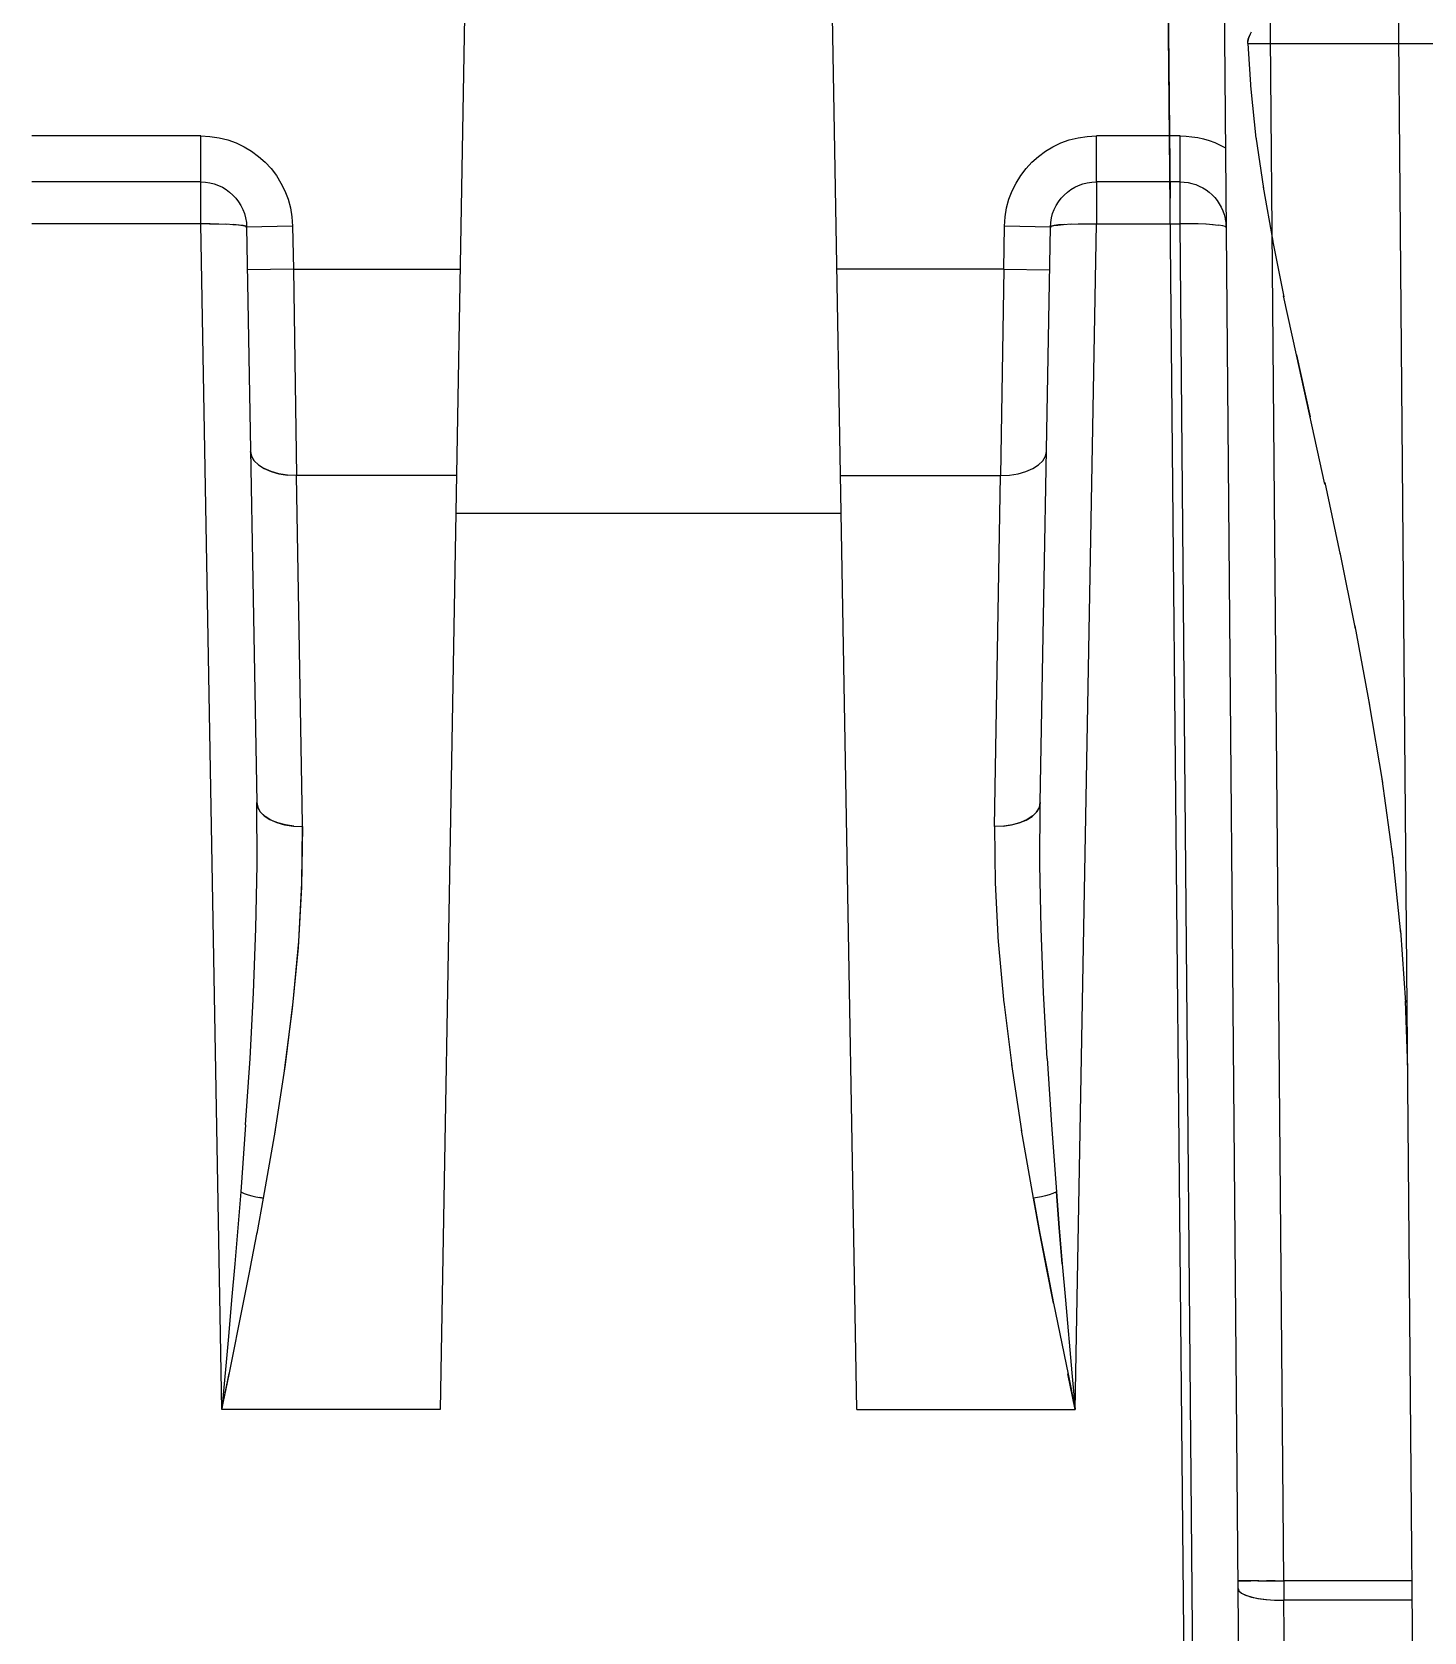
# Model space of a CAD drawing. Header units: millimetres. Extents: x -1 to 4489, y 0 to 1364.
# Drawn here: x 2717.73 to 2726.82, y 385.07 to 395.52 of the extents above; entities that cross this region are included whole.
import ezdxf

# ---------------------------------------------------------------- set-up
doc = ezdxf.new("R2010")
doc.units = ezdxf.units.MM
doc.linetypes.add('HIDDEN', pattern=[9.525, 6.35, -3.175])
doc.layers.add('DEFAULT_2', color=8, linetype='HIDDEN')

# ---------------------------------------------------------------- blocks, each defined once
blk = doc.blocks.new('A$C2FA92B4D')
at = {"color": 7, "linetype": 'Continuous'}
for p, q in [((20.108, 18.3), (20.288, 38.903)), ((21.244, 18.3), (21.4, 36.2)), ((20.499, 28.632), (20.499, 28.759)), ((15.225, 14.003), (14.989, 27.514)), ((17.711, 27.514), (17.475, 14.003)), ((13.726, 19.795), (13.792, 23.552)), ((18.908, 23.552), (18.974, 19.795)), ((15.091, 21.662), (17.609, 21.662)), ((14.031, 20.069), (14.052, 21.416)), ((18.669, 20.069), (18.648, 21.416)), ((13.426, 19.774), (13.426, 19.5)), ((19.274, 19.5), (19.274, 19.774)), ((19.821, 19.774), (19.821, 19.5)), ((13.426, 19.5), (12.324, 19.5)), ((19.821, 19.5), (19.274, 19.5))]:
    blk.add_line(p, q, dxfattribs=at)
at = {"color": 9, "linetype": 'Continuous'}
for p, q in [((19.96, 35.4), (19.821, 19.774)), ((19.896, 34.2), (19.744, 18.3)), ((20.543, 33.798), (20.499, 28.759)), ((20.221, 28.712), (20.248, 28.725)), ((20.222, 28.713), (20.25, 28.726)), ((20.248, 28.725), (20.284, 28.737)), ((20.25, 28.726), (20.287, 28.738)), ((20.284, 28.737), (20.329, 28.747)), ((20.287, 28.738), (20.333, 28.747)), ((20.329, 28.747), (20.381, 28.754)), ((20.333, 28.747), (20.384, 28.754)), ((20.381, 28.754), (20.441, 28.758)), ((20.438, 28.758), (20.499, 28.759)), ((21.335, 28.759), (20.499, 28.759)), ((20.199, 28.683), (20.205, 28.698)), ((20.199, 28.632), (20.283, 28.633)), ((20.205, 28.632), (20.199, 28.632)), ((20.205, 28.698), (20.222, 28.713)), ((20.205, 28.698), (20.221, 28.712)), ((20.223, 28.633), (20.205, 28.632)), ((20.252, 28.633), (20.223, 28.633)), ((20.335, 28.633), (20.252, 28.633)), ((20.328, 28.633), (20.499, 28.632)), ((20.441, 28.632), (20.385, 28.633)), ((20.499, 28.632), (20.408, 18.3)), ((21.334, 28.632), (20.499, 28.632)), ((13.564, 27.514), (13.426, 19.774)), ((14.989, 27.514), (13.564, 27.514)), ((13.564, 27.514), (13.611, 27.285)), ((13.564, 27.514), (13.612, 27.279)), ((13.607, 27.037), (13.564, 27.514)), ((17.711, 27.514), (19.136, 27.514)), ((19.136, 27.514), (19.088, 27.281)), ((19.089, 27.283), (19.136, 27.514)), ((19.114, 27.275), (19.136, 27.514)), ((19.136, 27.514), (19.274, 19.774)), ((13.611, 27.285), (13.706, 26.815)), ((18.994, 26.819), (19.089, 27.283)), ((19.072, 26.8), (19.114, 27.275)), ((13.628, 26.8), (13.607, 27.037)), ((13.649, 26.563), (13.628, 26.8)), ((13.704, 26.826), (13.752, 26.586)), ((18.994, 26.819), (18.949, 26.59)), ((18.95, 26.593), (18.995, 26.822)), ((19.051, 26.563), (19.072, 26.8)), ((13.669, 26.328), (13.649, 26.563)), ((13.75, 26.596), (13.795, 26.359)), ((18.949, 26.59), (18.905, 26.362)), ((18.906, 26.364), (18.95, 26.593)), ((19.051, 26.563), (19.031, 26.328)), ((19.031, 26.328), (19.051, 26.563)), ((13.687, 26.094), (13.669, 26.328)), ((13.794, 26.365), (13.837, 26.135)), ((18.863, 26.135), (18.906, 26.364)), ((18.905, 26.362), (18.863, 26.135)), ((19.031, 26.328), (19.013, 26.094)), ((19.013, 26.094), (19.031, 26.328)), ((13.735, 26.112), (13.759, 26.119)), ((13.759, 26.119), (13.785, 26.126)), ((13.785, 26.126), (13.811, 26.131)), ((13.837, 26.135), (13.811, 26.131)), ((13.811, 26.131), (13.837, 26.135)), ((13.837, 26.135), (13.914, 25.69)), ((18.863, 26.135), (18.786, 25.69)), ((18.889, 26.131), (18.863, 26.135)), ((18.889, 26.131), (18.863, 26.135)), ((18.915, 26.126), (18.889, 26.131)), ((18.915, 26.126), (18.889, 26.131)), ((18.941, 26.119), (18.915, 26.126)), ((18.965, 26.112), (18.941, 26.119)), ((13.687, 26.094), (13.71, 26.103)), ((13.719, 25.655), (13.687, 26.094)), ((13.71, 26.103), (13.735, 26.112)), ((18.99, 26.103), (18.965, 26.112)), ((18.981, 25.655), (19.013, 26.094)), ((19.013, 26.094), (18.99, 26.103)), ((13.911, 25.714), (13.979, 25.262)), ((18.721, 25.262), (18.786, 25.695)), ((13.719, 25.655), (13.748, 25.222)), ((18.952, 25.222), (18.981, 25.655)), ((13.973, 25.301), (14.025, 24.897)), ((13.748, 25.222), (13.77, 24.794)), ((13.979, 25.262), (14.03, 24.852)), ((18.67, 24.852), (18.722, 25.27)), ((18.952, 25.222), (18.93, 24.794)), ((14.025, 24.897), (14.064, 24.499)), ((18.633, 24.458), (18.671, 24.862)), ((13.77, 24.794), (13.786, 24.373)), ((14.03, 24.852), (14.067, 24.458)), ((18.93, 24.794), (18.914, 24.373)), ((14.064, 24.499), (14.086, 24.102)), ((14.067, 24.458), (14.087, 24.078)), ((18.613, 24.076), (18.634, 24.466)), ((13.786, 24.373), (13.794, 23.959)), ((18.914, 24.373), (18.906, 23.959)), ((14.086, 24.102), (14.092, 23.709)), ((14.087, 24.078), (14.091, 23.712)), ((18.608, 23.709), (18.613, 24.082)), ((13.794, 23.959), (13.792, 23.552)), ((18.906, 23.959), (18.908, 23.552)), ((14.091, 23.712), (14.091, 23.651)), ((13.817, 23.615), (13.798, 23.585)), ((13.798, 23.583), (13.815, 23.613)), ((13.815, 23.613), (13.841, 23.639)), ((13.846, 23.643), (13.817, 23.615)), ((13.841, 23.639), (13.877, 23.663)), ((13.884, 23.666), (13.846, 23.643)), ((13.877, 23.663), (13.922, 23.682)), ((13.929, 23.685), (13.884, 23.666)), ((13.922, 23.682), (13.974, 23.697)), ((13.979, 23.698), (13.929, 23.685)), ((13.974, 23.697), (14.031, 23.706)), ((14.034, 23.706), (13.979, 23.698)), ((14.031, 23.706), (14.092, 23.709)), ((14.091, 23.692), (14.052, 21.416)), ((18.608, 23.709), (18.648, 21.416)), ((18.669, 23.706), (18.608, 23.709)), ((18.666, 23.706), (18.721, 23.698)), ((18.726, 23.697), (18.669, 23.706)), ((18.721, 23.698), (18.771, 23.685)), ((18.778, 23.682), (18.726, 23.697)), ((18.771, 23.685), (18.816, 23.666)), ((18.823, 23.663), (18.778, 23.682)), ((18.816, 23.666), (18.854, 23.643)), ((18.859, 23.639), (18.823, 23.663)), ((18.854, 23.643), (18.883, 23.615)), ((18.885, 23.613), (18.859, 23.639)), ((18.883, 23.615), (18.902, 23.585)), ((18.902, 23.583), (18.885, 23.613)), ((13.798, 23.585), (13.792, 23.552)), ((13.792, 23.552), (13.798, 23.583)), ((18.902, 23.585), (18.908, 23.552)), ((18.908, 23.552), (18.902, 23.583)), ((13.937, 21.405), (13.993, 21.414)), ((13.993, 21.414), (13.937, 21.405)), ((14.052, 21.416), (13.993, 21.414)), ((15.096, 21.416), (14.052, 21.416)), ((17.604, 21.416), (18.648, 21.416)), ((18.648, 21.416), (18.707, 21.414)), ((18.707, 21.414), (18.763, 21.405)), ((18.707, 21.414), (18.763, 21.405)), ((13.758, 21.291), (13.775, 21.321)), ((13.775, 21.321), (13.758, 21.291)), ((13.775, 21.321), (13.803, 21.348)), ((13.803, 21.348), (13.775, 21.321)), ((13.803, 21.348), (13.841, 21.372)), ((13.841, 21.372), (13.886, 21.391)), ((13.886, 21.391), (13.841, 21.372)), ((13.886, 21.391), (13.937, 21.405)), ((13.937, 21.405), (13.886, 21.391)), ((18.763, 21.405), (18.814, 21.391)), ((18.763, 21.405), (18.814, 21.391)), ((18.814, 21.391), (18.859, 21.372)), ((18.814, 21.391), (18.859, 21.372)), ((18.859, 21.372), (18.897, 21.348)), ((18.859, 21.372), (18.897, 21.348)), ((18.897, 21.348), (18.925, 21.321)), ((18.897, 21.348), (18.925, 21.321)), ((18.925, 21.321), (18.942, 21.291)), ((18.925, 21.321), (18.942, 21.291)), ((13.752, 21.26), (13.758, 21.291)), ((13.758, 21.291), (13.752, 21.26)), ((18.942, 21.291), (18.948, 21.26)), ((14.031, 20.069), (13.731, 20.074)), ((14.031, 20.069), (13.731, 20.074)), ((14.026, 19.79), (14.031, 20.069)), ((14.031, 20.069), (15.119, 20.069)), ((18.669, 20.069), (17.581, 20.069)), ((18.669, 20.069), (18.969, 20.074)), ((18.669, 20.069), (18.969, 20.074)), ((18.669, 20.069), (18.674, 19.79)), ((13.426, 19.774), (12.324, 19.774)), ((13.487, 19.774), (13.426, 19.774)), ((13.484, 19.774), (13.544, 19.774)), ((13.539, 19.774), (13.596, 19.776)), ((13.59, 19.775), (13.641, 19.778)), ((13.635, 19.778), (13.673, 19.781)), ((13.677, 19.782), (13.641, 19.778)), ((13.673, 19.781), (13.702, 19.785)), ((13.704, 19.785), (13.677, 19.782)), ((13.702, 19.785), (13.72, 19.79)), ((13.72, 19.79), (13.704, 19.785)), ((13.726, 19.795), (13.72, 19.79)), ((13.72, 19.79), (13.726, 19.795)), ((14.026, 19.79), (13.726, 19.795)), ((18.974, 19.795), (18.674, 19.79)), ((18.974, 19.795), (18.98, 19.79)), ((18.98, 19.79), (18.974, 19.795)), ((18.98, 19.79), (18.996, 19.785)), ((18.998, 19.785), (18.98, 19.79)), ((18.996, 19.785), (19.023, 19.782)), ((19.027, 19.781), (18.998, 19.785)), ((19.023, 19.782), (19.059, 19.778)), ((19.065, 19.778), (19.027, 19.781)), ((19.059, 19.778), (19.11, 19.775)), ((19.104, 19.776), (19.161, 19.774)), ((19.156, 19.774), (19.216, 19.774)), ((19.213, 19.774), (19.274, 19.774)), ((19.274, 19.774), (19.821, 19.774)), ((19.882, 19.774), (19.821, 19.774)), ((19.939, 19.775), (19.88, 19.774)), ((19.992, 19.777), (19.936, 19.775)), ((20.037, 19.78), (19.988, 19.777)), ((20.072, 19.784), (20.033, 19.78)), ((20.099, 19.788), (20.071, 19.783)), ((20.116, 19.792), (20.098, 19.788)), ((20.121, 19.797), (20.116, 19.792)), ((13.426, 19.5), (13.426, 19.2)), ((19.274, 19.5), (19.274, 19.2)), ((19.821, 19.5), (19.821, 19.2)), ((13.426, 19.2), (12.324, 19.2)), ((19.821, 19.2), (19.274, 19.2)), ((20.263, 18.597), (23.811, 18.597))]:
    blk.add_line(p, q, dxfattribs=at)
at = {"color": 7, "linetype": 'Continuous'}
for centre, start, end in [((13.426, 19.8), 270.0001, 359), ((19.274, 19.8), 181, 269.9999), ((19.821, 19.8), 270, 348.3106)]:
    blk.add_arc(centre, 0.3, start, end, dxfattribs=at)
at = {"color": 9, "linetype": 'Continuous'}
for centre, start, end in [((13.426, 19.8), 269.9976, 359.0045), ((19.274, 19.8), 180.9955, 270.004), ((19.821, 19.8), 270.0018, 299.5)]:
    blk.add_arc(centre, 0.6, start, end, dxfattribs=at)
at = {"layer": 'DEFAULT_2', "color": 8, "linetype": 'HIDDEN'}
for p, q in [((20.499, 28.632), (20.499, 28.759)), ((21.291, 24.846), (21.305, 25.285)), ((21.259, 24.386), (21.292, 24.857)), ((21.207, 23.897), (21.261, 24.404)), ((21.138, 23.397), (21.209, 23.92)), ((21.054, 22.894), (21.142, 23.421)), ((20.961, 22.398), (21.058, 22.917)), ((20.864, 21.92), (20.965, 22.418)), ((20.765, 21.463), (20.867, 21.935)), ((20.767, 21.473), (20.58, 20.63)), ((20.58, 20.63), (20.67, 21.034)), ((20.58, 20.63), (20.497, 20.245)), ((20.424, 19.881), (20.498, 20.25)), ((20.363, 19.535), (20.426, 19.888)), ((19.744, 18.3), (19.756, 19.607)), ((20.315, 19.206), (20.365, 19.544)), ((20.282, 18.894), (20.316, 19.215)), ((20.263, 18.597), (20.282, 18.899)), ((20.263, 18.597), (20.264, 18.583)), ((20.266, 18.568), (20.264, 18.583)), ((20.264, 18.583), (20.266, 18.568)), ((20.271, 18.552), (20.266, 18.568)), ((20.266, 18.568), (20.271, 18.552)), ((20.278, 18.537), (20.271, 18.552)), ((20.271, 18.552), (20.278, 18.537)), ((20.278, 18.537), (20.287, 18.521))]:
    blk.add_line(p, q, dxfattribs=at)
blk.add_arc((19.821, 19.8), 0.3, 348.3106, 359.4962, dxfattribs=at)

msp = doc.modelspace()

# ---------------------------------------------------------------- block references
at = {"xscale": -1, "rotation": 180}
msp.add_blockref('A$C2FA92B4D', (2705.404, 414.04), dxfattribs=at)

doc.saveas('drawing.dxf')
